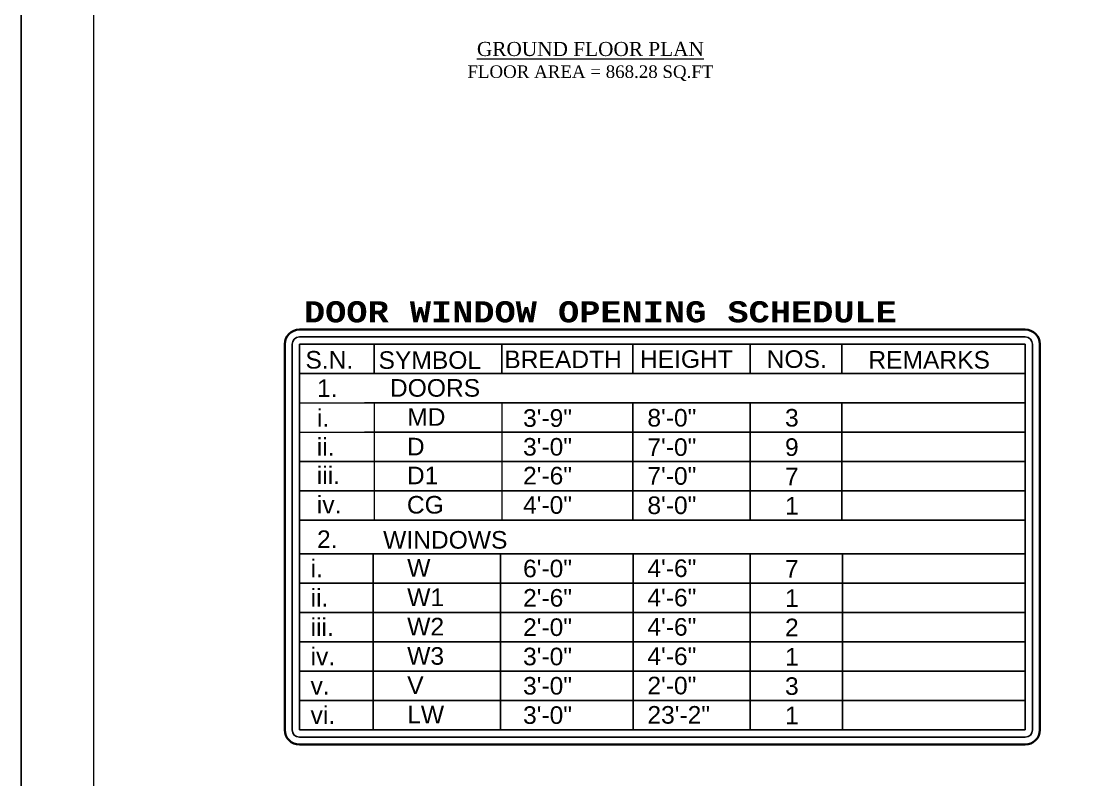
# Model space of a CAD drawing. Header units: inches. Extents: x -14619 to 1971361, y -855114 to -978.
# Drawn here: x 8069 to 8750, y -8493 to -8008 of the extents above; entities that cross this region are included whole.
import ezdxf

# ---------------------------------------------------------------- set-up
doc = ezdxf.new("R2010")
doc.units = ezdxf.units.IN
doc.header["$LTSCALE"] = 0.5
doc.header["$MEASUREMENT"] = 0
for name, color, linetype, lineweight in [('BOUNDARY', 210, 'Continuous', 35), ('ELE1', 3, 'Continuous', 9), ('TEXT', 220, 'Continuous', 9)]:
    doc.layers.add(name, color=color, linetype=linetype, lineweight=lineweight)
doc.styles.add('arial', font='arial.ttf')
doc.styles.add('COURIER', font='courbd.ttf')

msp = doc.modelspace()

# ---------------------------------------------------------------- linework, layer by layer
for p, q in [((8242.41, -8461.06), (8242.41, -8214.54)), ((8247.09, -8209.86), (8710.79, -8209.86)), ((8710.79, -8214.54), (8247.09, -8214.54)), ((8247.09, -8214.54), (8247.09, -8461.06)), ((8247.09, -8214.54), (8710.79, -8214.54)), ((8247.09, -8214.54), (8247.09, -8461.06)), ((8294.82, -8214.54), (8294.82, -8233.52)), ((8376.36, -8214.54), (8376.36, -8233.29)), ((8460.04, -8214.54), (8460.04, -8233.29)), ((8535.06, -8233.29), (8535.06, -8214.54)), ((8593.64, -8233.29), (8593.64, -8214.54)), ((8710.79, -8461.06), (8710.79, -8214.54)), ((8710.79, -8329.81), (8710.79, -8214.54)), ((8715.48, -8214.54), (8715.48, -8461.06)), ((8247.09, -8233.29), (8710.79, -8233.29)), ((8288.74, -8252.04), (8710.79, -8252.04)), ((8460.04, -8252.04), (8460.04, -8327.04)), ((8535.06, -8327.04), (8535.06, -8252.04)), ((8593.64, -8327.04), (8593.64, -8252.04)), ((8288.74, -8270.79), (8710.79, -8270.79)), ((8247.09, -8289.54), (8710.79, -8289.54)), ((8247.09, -8308.29), (8710.79, -8308.29)), ((8247.09, -8327.04), (8710.79, -8327.04)), ((8247.09, -8348.56), (8710.79, -8348.56)), ((8247.09, -8348.56), (8710.79, -8348.56)), ((8294.24, -8442.31), (8294.24, -8348.56)), ((8375.6, -8442.31), (8375.6, -8348.56)), ((8460.41, -8442.31), (8460.41, -8348.56)), ((8535.06, -8442.31), (8535.06, -8348.56)), ((8593.96, -8442.31), (8593.96, -8348.56)), ((8247.09, -8367.32), (8710.79, -8367.32)), ((8294.24, -8461.06), (8294.24, -8367.31)), ((8375.6, -8461.06), (8375.6, -8367.31)), ((8460.41, -8461.06), (8460.41, -8367.31)), ((8535.06, -8461.06), (8535.06, -8367.31)), ((8593.96, -8461.06), (8593.96, -8367.3)), ((8247.09, -8386.07), (8710.79, -8386.07)), ((8247.09, -8404.81), (8710.79, -8404.81)), ((8247.09, -8423.56), (8710.79, -8423.56)), ((8247.09, -8442.3), (8710.79, -8442.3)), ((8247.09, -8461.06), (8710.79, -8461.06)), ((8247.09, -8461.06), (8710.79, -8461.06)), ((8247.09, -8461.06), (8710.79, -8461.06)), ((8247.09, -8461.06), (8710.79, -8461.06)), ((8247.09, -8461.06), (8710.79, -8461.06)), ((8710.79, -8465.74), (8247.09, -8465.74))]:
    msp.add_line(p, q)
for centre, start, end in [((8247.09, -8214.54), 90, 180), ((8710.79, -8214.54), 0, 90), ((8247.09, -8461.06), 180, 270), ((8710.79, -8461.06), 270, 0)]:
    msp.add_arc(centre, 4.69, start, end)
at = {"layer": 'BOUNDARY'}
for p, q in [((8247.09, -8205.17), (8710.79, -8205.17)), ((8237.72, -8461.06), (8237.72, -8214.54)), ((8720.16, -8214.54), (8720.16, -8461.05)), ((8710.79, -8470.43), (8247.09, -8470.43))]:
    msp.add_line(p, q, dxfattribs=at)
for centre, start, end in [((8247.09, -8214.54), 90, 180), ((8710.79, -8214.54), 0, 90), ((8247.09, -8461.06), 179.99824, 270), ((8710.79, -8461.06), 270, 0.00176)]:
    msp.add_arc(centre, 9.37, start, end, dxfattribs=at)
at = {"layer": 'Defpoints'}
msp.add_lwpolyline([(11246.97, -7342.34), (8069.37, -7342.34), (8069.37, -9590.31), (11246.97, -9590.31)], close=True, dxfattribs=at)
at = {"layer": 'ELE1'}
msp.add_lwpolyline([(8115.68, -7388.66), (11200.65, -7388.66), (11200.65, -9543.99), (8115.68, -9543.99)], close=True, dxfattribs=at)
at = {"layer": 'TEXT'}
for p, q in [((8247.09, -8252.04), (8288.74, -8252.04)), ((8294.82, -8252.04), (8294.82, -8327.04)), ((8376.36, -8252.04), (8376.36, -8327.04)), ((8247.09, -8270.79), (8288.74, -8270.79)), ((8247.09, -8289.54), (8288.74, -8289.54))]:
    msp.add_line(p, q, dxfattribs=at)

# ---------------------------------------------------------------- texts
at = {"style": 'COURIER'}
msp.add_text('DOOR WINDOW OPENING SCHEDULE', height=13.5, dxfattribs=at).set_placement((8249.97, -8200.57))
at = {"layer": 'TEXT', "style": 'arial'}
for s, p in [('S.N.', (8250.91, -8230.12)), ('SYMBOL', (8297.63, -8230.29)), ('BREADTH', (8377.98, -8229.85)), ('HEIGHT', (8464.61, -8229.67)), ('NOS.', (8545.62, -8229.67)), ('REMARKS', (8610.58, -8230.15)), ('DOORS', (8304.9, -8248.09)), ('1.', (8258.3, -8248.3)), ('i.', (8258.3, -8267.3)), ('MD', (8315.94, -8266.67)), ('3\'-9"', (8389.96, -8267.35)), ('8\'-0"', (8469.4, -8267.18)), ('3', (8557.34, -8267.18)), ('ii.', (8258.19, -8285.79)), ('D', (8315.73, -8285.61)), ('3\'-0"', (8389.96, -8285.74)), ('7\'-0"', (8469.4, -8285.93)), ('9', (8557.34, -8285.93)), ('iii.', (8258.19, -8303.95)), ('D1', (8315.73, -8304.05)), ('2\'-6"', (8389.96, -8304.18)), ('7\'-0"', (8469.4, -8304.37)), ('7', (8557.34, -8304.68)), ('iv.', (8258.19, -8322.7)), ('CG', (8315.73, -8322.8)), ('4\'-0"', (8389.96, -8322.93)), ('8\'-0"', (8469.4, -8323.12)), ('1', (8557.34, -8323.43)), ('2.', (8258.3, -8344.81)), ('WINDOWS', (8300.54, -8345.22)), ('i.', (8254.19, -8363.47)), ('W', (8315.94, -8363.18)), ('6\'-0"', (8389.96, -8363.52)), ('4\'-6"', (8469.4, -8363.35)), ('7', (8557.34, -8363.69)), ('ii.', (8254.19, -8382.22)), ('W1', (8315.94, -8381.94)), ('2\'-6"', (8389.96, -8382.28)), ('4\'-6"', (8469.4, -8382.11)), ('1', (8557.34, -8382.45)), ('iii.', (8254.19, -8400.97)), ('W2', (8315.94, -8400.69)), ('2\'-0"', (8389.96, -8401.03)), ('4\'-6"', (8469.4, -8400.86)), ('2', (8557.34, -8401.2)), ('iv.', (8254.19, -8419.71)), ('W3', (8315.94, -8419.44)), ('3\'-0"', (8389.96, -8419.77)), ('4\'-6"', (8469.4, -8419.6)), ('1', (8557.34, -8419.95)), ('V', (8315.94, -8438.16)), ('3\'-0"', (8389.96, -8438.5)), ('2\'-0"', (8469.4, -8438.35)), ('3', (8557.34, -8438.69)), ('v.', (8254.19, -8438.46)), ('vi.', (8254.19, -8457.21)), ('LW', (8315.94, -8456.91)), ('3\'-0"', (8389.96, -8457.24)), ('23\'-2"', (8469.4, -8457.09)), ('1', (8557.34, -8457.44))]:
    msp.add_text(s, height=11.25, dxfattribs=at).set_placement(p)
at = {"layer": 'TEXT', "ltscale": 5, "insert": (8432.98, -8046.3), "char_height": 8, "width": 228.5039, "attachment_point": 8, "style": 'arial'}
msp.add_mtext('{\\fTimes New Roman|b0|i0|c0|p18;\\H1.125x;\\LGROUND FLOOR PLAN\\P\\H0.8889x;\\lFLOOR AREA = 868.28 SQ.FT}', dxfattribs=at)

doc.saveas('drawing.dxf')
